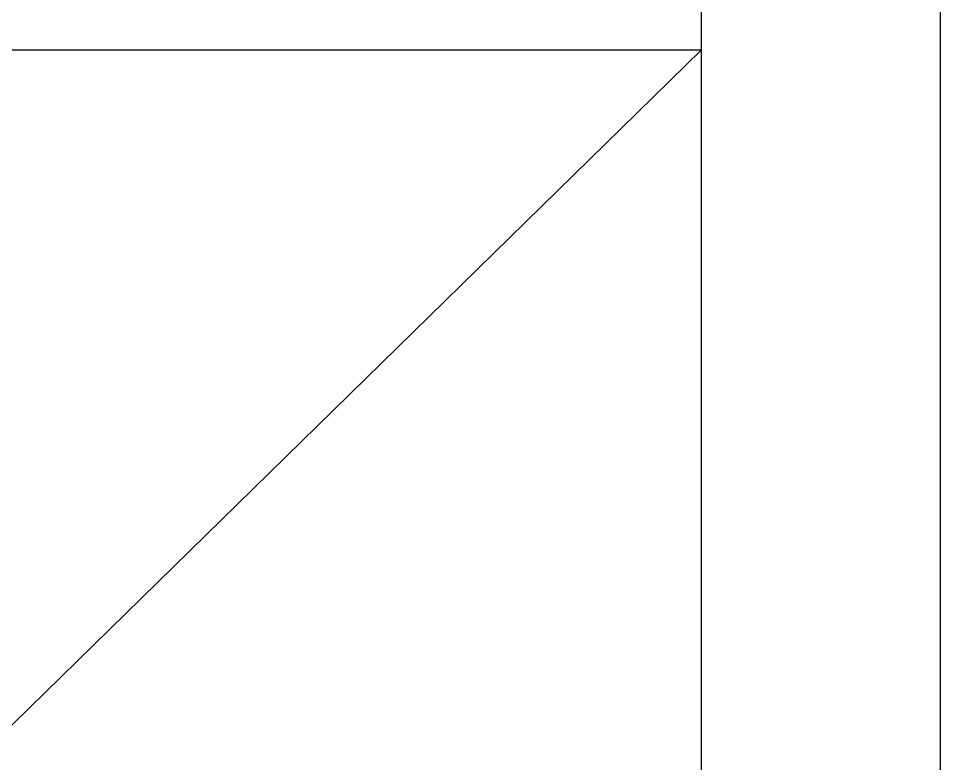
# Model space of a CAD drawing. Header units: inches. Extents: x 7740 to 83056, y -9304 to 75068.
# Drawn here: x 49276 to 50240, y 19899 to 20679 of the extents above; entities that cross this region are included whole.
import ezdxf
from ezdxf.enums import TextEntityAlignment as Align

# ---------------------------------------------------------------- set-up
doc = ezdxf.new("R2010")
doc.units = ezdxf.units.IN
doc.header["$LTSCALE"] = 50
doc.header["$MEASUREMENT"] = 0
for name, color, linetype in [('06-FUR', 6, 'Continuous'), ('F-SYM', 7, 'Continuous'), ('FORM(YOURNAME)-11', 1, 'Continuous')]:
    doc.layers.add(name, color=color, linetype=linetype)
doc.styles.add('YOURNAME', font='HY울릉도M.TTF')

# ---------------------------------------------------------------- blocks, each defined once
blk = doc.blocks.new('FORM-PLAN')
at = {"layer": 'Defpoints', "color": 158}
for p, q in [((10555.8, 53115.2), (1345.8, 44093.4)), ((1345.8, 53115.2), (10555.8, 53115.2))]:
    blk.add_line(p, q, dxfattribs=at)
blk.add_lwpolyline([(-71444.2, -2284.8), (10555.8, -2284.8), (10555.8, 55115.2), (-71444.2, 55115.2)], close=True, dxfattribs=at)
at = {"layer": 'FORM(YOURNAME)-11', "color": 250}
blk.add_lwpolyline([(-72444.2, -3284.8), (11555.8, -3284.8), (11555.8, 56115.2), (-72444.2, 56115.2)], close=True, dxfattribs=at)
at = {"layer": 'FORM(YOURNAME)-11', "color": 3, "style": 'YOURNAME'}
for tag, height, p in [('1', 450.5, (9905.3, 18187.7)), ('2', 450.5, (9905.3, 17544.1)), ('3', 450.5, (9905.3, 16257)), ('4', 450.5, (9905.3, 14326.3)), ('5', 514.9, (9905.3, 12009.4)), ('6', 514.9, (9905.3, 9756.9)), ('7', 514.9, (9905.3, 7504.4)), ('8', 514.9, (9905.3, 5251.9)), ('9', 514.9, (9905.3, 2999.4)), ('10', 514.9, (5655, 811.3)), ('11', 514.9, (9905.3, 746.9)), ('12', 514.9, (5655, -1441.2)), ('13', 514.9, (9905.3, -1441.2))]:
    blk.add_attdef(tag, text='', height=height, dxfattribs=at).set_placement(p, align=Align.MIDDLE_RIGHT)
blk = doc.blocks.new('*U809')
at = {"layer": 'F-SYM', "xscale": 0.2500000000000001, "yscale": 0.2500000000000001, "zscale": 0.2500000000000001}
blk.add_blockref('FORM-PLAN', (47350.86, 7366.9), dxfattribs=at)

msp = doc.modelspace()

# ---------------------------------------------------------------- block references
at = {"layer": '06-FUR'}
msp.add_blockref('*U809', (0, 0), dxfattribs=at)

doc.saveas('drawing.dxf')
